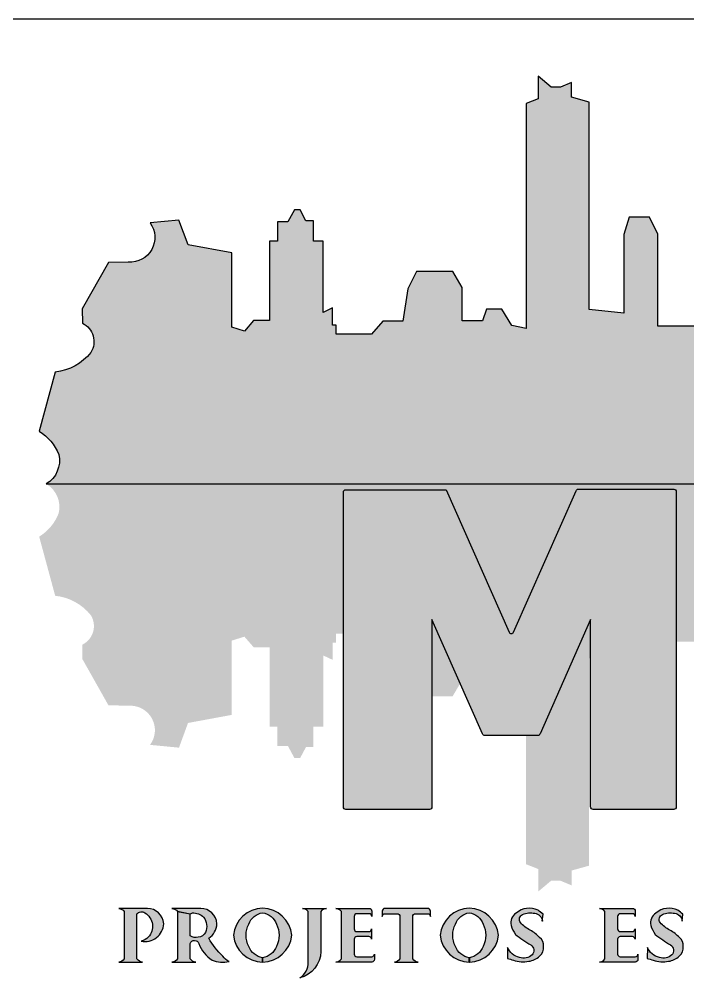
# Model space of a CAD drawing. Extents: x -1 to 121, y -1 to 86.
# Drawn here: x 105.292 to 107.286, y 7.399 to 10.257 of the extents above; entities that cross this region are included whole.
import ezdxf
from ezdxf.enums import TextEntityAlignment as Align

# ---------------------------------------------------------------- set-up
doc = ezdxf.new("R2010")
doc.units = 0
doc.header["$MEASUREMENT"] = 0
doc.layers.get('0').update_dxf_attribs({"linetype": 'CONTINUOUS'})
for name, color, linetype in [('ARQ_CAR', 7, 'CONTINUOUS'), ('ARQ_CAR-TXT', 7, 'CONTINUOUS'), ('ARQ_TXT-2', 2, 'CONTINUOUS'), ('ARQ_TXT-4', 4, 'CONTINUOUS'), ('ARQ_VISTA 0', 251, 'CONTINUOUS'), ('H7', 1, 'CONTINUOUS'), ('ver', 20, 'CONTINUOUS')]:
    doc.layers.add(name, color=color, linetype=linetype)
doc.styles.add('01-MILLEU', font='GOTHIC.TTF')

# ---------------------------------------------------------------- blocks, each defined once
blk = doc.blocks.new('SELO METROCASA - EXECUTIVO')
at = {"layer": 'ARQ_CAR', "color": 5}
blk.add_lwpolyline([(0, 90.00000000003183), (-175, 90.00000000003183)], dxfattribs=at)
at = {"layer": 'ARQ_CAR-TXT', "color": 4, "style": '01-MILLEU'}
blk.add_attdef('ASSUNTO.DO.PROJETO', (-163.5403751093654, 18.20899999997266), '', height=3.691451246442872, dxfattribs=at)
at = {"layer": 'ARQ_TXT-2', "style": '01-MILLEU'}
for tag, p, height in [('DESCRIÇÃO.DA.REVISÃO_0', (-131.2403025830235, 156.4870554480729), 2), ('MC_XXX-XX', (-33.89999999985446, 82.80000000004092), 1.5), ('RESPONSÁVEL', (-33.99999999985448, 73.46000000005034), 1.5), ('COORDENADOR', (-33.99999999985448, 63.46000000005944), 1.5), ('XXX-XX', (-33.89999999985446, 51.19999999995453), 3.65), ('DISCIPLINA', (-33.89999999985446, 41.19999999996362), 3.65), ('OBRA', (-164.0087502187439, 39.31416704031011), 3), ('ENDEREÇO', (-164.0087502187439, 34.81416704031011), 3), ('ESCALA', (-155.5087502187439, 2.699999999999996), 2)]:
    blk.add_attdef(tag, p, '', height=height, dxfattribs=at)
for tag, p in [('N_REV0', (-169.7384224560608, 157.5440678589604)), ('R_DES', (-155.8362915799234, 157.4870554480729)), ('DATA_0', (-140.1637954612883, 157.4870554480729))]:
    blk.add_attdef(tag, text='', height=2, dxfattribs=at).set_placement(p, align=Align.MIDDLE_CENTER)
blk.add_attdef('DCP', text='', height=3.237200152157276, dxfattribs=at).set_placement((-23.61815879345405, 17.17673637628295), align=Align.MIDDLE_LEFT)
blk.add_attdef('DES', text='', height=2.988184755837485, dxfattribs=at).set_placement((-19.84147915505966, 12.19339888899008), align=Align.MIDDLE)
at = {"layer": 'ARQ_TXT-4', "style": '01-MILLEU'}
blk.add_attdef('CLIENTE', (-164.5087502187439, 45.79695220924827), '', height=5, dxfattribs=at)
at = {"layer": 'ARQ_VISTA 0', "style": '01-MILLEU'}
blk.add_attdef('LOGO', (-164.5087502187439, 77.38317315033532), '', height=5, dxfattribs=at)

msp = doc.modelspace()

# ---------------------------------------------------------------- hatches: boundary and pattern name
h = msp.add_hatch(color=256)
h.set_gradient(color1=(255, 255, 255), color2=(91, 91, 91), tint=1, name='CURVED')
h.paths.add_polyline_path([(106.6073503992236, 8.277280266571779), (106.5231779402282, 8.467594918213763), (106.5231779402282, 8.239036715855946), (106.5849310889641, 8.239036715855946)], flags=17)
edge = h.paths.add_edge_path()
edge.add_line((106.9961393152314, 8.353171262582919), (106.9961393152314, 8.46759491821399))
edge.add_line((106.9961393152314, 8.467594918213763), (106.8452413717725, 8.12641337397281))
edge.add_arc((106.8384416417873, 8.129420761940082), 0.007435099881939786, 270, 336.1411279704151, ccw=False)
edge.add_line((106.8384416417873, 8.121985662057796), (106.8035443402025, 8.121985662057796))
edge.add_line((106.8035443402021, 8.121985662057796), (106.8035443402021, 7.738145776745341))
edge.add_line((106.8035443402021, 7.738145776745569), (106.8399397180317, 7.723699920959461))
edge.add_line((106.8399397180322, 7.723699920959689), (106.8399397180322, 7.656596366592566))
edge.add_line((106.8399397180322, 7.656596366592794), (106.8782549971691, 7.688659310606909))
edge.add_line((106.8782549971691, 7.688659310606226), (106.9067295430821, 7.688659310606226))
edge.add_line((106.9067295430816, 7.688659310606226), (106.9395293740783, 7.674969490297826))
edge.add_line((106.9395293740783, 7.674969490298054), (106.9395293740783, 7.719281183449311))
edge.add_line((106.9395293740783, 7.719281183449084), (106.9917113493095, 7.733691511972438))
edge.add_line((106.9917113493091, 7.733691511972665), (106.9917113493091, 8.352026932364424))
edge.add_line((106.9917113493091, 8.352026932364652), (106.9961393152309, 8.353171262582919))
edge = h.paths.add_edge_path(flags=17)
edge.add_arc((107.7892328425489, 8.201021958712545), 0.1014001564731682, 28.79111662675934, 64.88071122991677)
edge.add_line((107.8322776410125, 8.292832290691194), (107.8435057872655, 8.249858079207797))
edge.add_line((107.843505787265, 8.249858079207797), (107.8780980498448, 8.249858079207797))
edge = h.paths.add_edge_path()
edge.add_line((107.3471459864629, 8.40130039915175), (107.3471459864629, 8.84791324287653))
edge.add_line((107.3471459864629, 8.84791324287653), (107.6129783080789, 8.657548206434512))
edge.add_line((107.6129783080789, 8.657548206434512), (107.6129783080789, 8.497757622749532))
edge.add_arc((107.620413407961, 8.49775762274976), 0.007435099881940207, 180, 270)
edge.add_line((107.620413407961, 8.490322522867928), (107.7426899901341, 8.490322522867928))
edge.add_arc((107.743871286759, 8.578006011609887), 0.08769144576129384, 269.2281418382186, 450.3257853274533)
edge.add_line((107.7433726735505, 8.665696039803152), (107.6204134079619, 8.665696039803152))
edge.add_arc((107.620413407961, 8.658260939921547), 0.007435099881940207, 90, 180)
edge.add_line((107.6129783080789, 8.658260939921547), (107.3471459864629, 8.848625976363564))
edge.add_arc((107.3545810863454, 8.848625976363564), 0.007435099881940207, 90, 180, ccw=False)
edge.add_line((107.3545810863454, 8.856061076245169), (107.8340147670717, 8.856061076245169))
edge.add_arc((107.836920329534, 8.512249897077936), 0.3438234564622648, 56.65671037308363, 90.4841974699915, ccw=False)
edge.add_arc((107.8829310914796, 8.625128719431814), 0.2254746008920237, -4.873497589609713, 50.6468058414215, ccw=False)
edge.add_arc((107.8953829310774, 8.621515037122435), 0.2127759682980724, 297.7002908840801, 355.8112263864524, ccw=False)
edge.add_arc((108.2254528192627, 8.82245049080393), 0.4527803385749835, 239.3003060874027, 247.7311382111136)
edge.add_arc((107.9307071037649, 8.199762318343119), 0.2380208373245867, 22.985379362345725, 58.83885732105989, ccw=False)
edge.add_line((108.1498301647387, 8.292708556298521), (108.1856101246551, 8.292708556298521))
edge.add_line((108.1856101246551, 8.292708556298521), (108.1982136568315, 8.389730773621295))
edge.add_line((108.1982136568311, 8.38973077362175), (108.255162996212, 8.397165332327631))
edge.add_line((108.2551629962124, 8.397165332327631), (108.2551629962124, 8.321647619307214))
edge.add_line((108.2551629962124, 8.321647619307669), (108.3020001993125, 8.211726815967268))
edge.add_line((108.3020001993125, 8.21172681596704), (108.3671277734709, 8.322771408484186))
edge.add_line((108.3671277734713, 8.322771408484186), (108.3671277734713, 8.448175200921696))
edge.add_line((108.3671277734713, 8.448175200921469), (108.4811010488781, 8.448175200921469))
edge.add_line((108.4811010488777, 8.448175200921469), (108.4811010488777, 8.228863601879084))
edge.add_line((108.4811010488777, 8.228863601879539), (108.6067544754303, 8.219843782772614))
edge.add_line((108.6067544754303, 8.219843782772614), (108.6067544754303, 8.40265574506384))
edge.add_line((108.6067544754303, 8.402655745064294), (108.7281788333678, 8.402655745064294))
edge.add_line((108.7281788333678, 8.402655745064294), (108.7281788333678, 8.357502455400663))
edge.add_line((108.7281788333678, 8.357502455400436), (108.7654539679213, 8.357502455400436))
edge.add_line((108.7654539679218, 8.357502455400436), (108.7654539679218, 8.400027603489889))
edge.add_line((108.7654539679218, 8.400027603489434), (108.8418868120805, 8.400027603489434))
edge.add_line((108.8418868120805, 8.400027603489434), (108.8563256362584, 8.482020748605919))
edge.add_line((108.8563256362584, 8.482020748606374), (108.9163605041015, 8.482020748606374))
edge.add_line((108.9163605041006, 8.482020748606374), (108.9250448242985, 8.43145050935982))
edge.add_line((108.9250448242994, 8.43145050935982), (108.9382600654642, 8.43145050935982))
edge.add_line((108.9382600654633, 8.43145050935982), (108.9314636840134, 8.483907689661464))
edge.add_line((108.9314636840143, 8.483907689661692), (109.0280356417336, 8.541834973586447))
edge.add_line((109.0280356417331, 8.541834973586447), (109.0542617259559, 8.623386628142953))
edge.add_line((109.0542617259559, 8.623386628142953), (109.0542617259559, 8.755683311698931))
edge.add_arc((109.0820274772425, 8.813802321675212), 0.06441083965582263, 115.5479368449065, 244.4643475700548, ccw=False)
edge.add_line((109.0542492656757, 8.871915377241976), (105.3726867656758, 8.871915377241976))
edge.add_arc((105.3329864612072, 8.803238692660898), 0.07932591745437188, -13.735721130798993, 59.9688479829353, ccw=False)
edge.add_arc((105.2784129276135, 8.835206085981099), 0.1410943101645076, 301.3760795084615, 338.8959344118896, ccw=False)
edge.add_line((105.3518741368359, 8.71474424513326), (105.3996225082412, 8.53840930244337))
edge.add_arc((105.3838259843922, 8.383203038219563), 0.1560080594711831, 38.356784728823584, 84.1885831267299, ccw=False)
edge.add_arc((105.4536092700343, 8.447967397588172), 0.06155306664482096, -63.662093375288975, 31.375701434723908, ccw=False)
edge.add_line((105.4809181624198, 8.392803963956567), (105.4803941705034, 8.350305310774957))
edge.add_line((105.4803941705029, 8.350305310774957), (105.5583195251795, 8.212084278255816))
edge.add_line((105.5583195251804, 8.212084278255588), (105.6175866417182, 8.210438802155295))
edge.add_arc((105.6237669099075, 8.137502596000104), 0.0731975811294393, -36.624065952300384, 94.84340274656921, ccw=False)
edge.add_line((105.6825128709509, 8.093835698419753), (105.7687910693642, 8.085596657968836))
edge.add_line((105.7687910693646, 8.085596657969518), (105.7957186426077, 8.15919869062327))
edge.add_line((105.7957186426077, 8.15919869062327), (105.9262043473675, 8.18324555649906))
edge.add_line((105.9262043473675, 8.183245556498832), (105.9262043473675, 8.40474232853353))
edge.add_line((105.9262043473675, 8.404742328533757), (105.9638060072773, 8.41646544935611))
edge.add_line((105.9638060072782, 8.416465449355655), (105.9913733457699, 8.385075278929435))
edge.add_line((105.9913733457681, 8.385075278929435), (106.0388310873266, 8.385075278929435))
edge.add_line((106.0388310873279, 8.385075278929435), (106.0388310873279, 8.147787432382529))
edge.add_line((106.0388310873279, 8.147787432382529), (106.0625137065369, 8.147787432382529))
edge.add_line((106.0625137065365, 8.147787432382529), (106.0625137065365, 8.090126301849523))
edge.add_line((106.0625137065365, 8.09012630184975), (106.0938123625817, 8.09012630184975))
edge.add_line((106.0938123625817, 8.09012630184975), (106.1128151976093, 8.054932798361733))
edge.add_line((106.1128151976097, 8.054932798361506), (106.1301412585051, 8.054932798361506))
edge.add_line((106.1301412585046, 8.054932798361506), (106.1474673194, 8.087333169258955))
edge.add_line((106.1474673194009, 8.087333169258955), (106.1698235376555, 8.087333169258955))
edge.add_line((106.1698235376555, 8.087333169258955), (106.1698235376555, 8.147787432382529))
edge.add_line((106.1698235376555, 8.147787432382529), (106.198886604883, 8.147787432382529))
edge.add_line((106.198886604883, 8.147787432382529), (106.198886604883, 8.360417990085352))
edge.add_line((106.198886604883, 8.360417990085807), (106.226707027344, 8.347440302535915))
edge.add_line((106.2267070273435, 8.347440302535688), (106.2267070273435, 8.3986497040612))
edge.add_line((106.2267070273435, 8.398649704060972), (106.2372347263474, 8.398649704060972))
edge.add_line((106.2372347263474, 8.398649704060972), (106.2372347263474, 8.425336645167818))
edge.add_line((106.2372347263474, 8.425336645168045), (106.2591010327903, 8.425336645168045))
edge.add_line((106.2591010327903, 8.425336645168045), (106.2591010327903, 8.847059601795536))
edge.add_arc((106.2665361326724, 8.847059601795763), 0.007435099881940207, 90, 180, ccw=False)
edge.add_line((106.2665361326724, 8.854494701677822), (106.5651952607247, 8.854494701677822))
edge.add_line((106.5651952607247, 8.854494701677822), (106.7528588977445, 8.430185608998954))
edge.add_arc((106.7596586277289, 8.433192996966), 0.007435099881939786, 203.8588720295849, 336.141127970415)
edge.add_line((106.7664583577146, 8.430185608998954), (106.9528564810259, 8.851633364331065))
edge.add_arc((106.9596562110116, 8.848625976363564), 0.007435099881939786, 90, 156.1411279704151, ccw=False)
edge.add_line((106.9596562110116, 8.856061076245169), (107.2439325084313, 8.856061076245169))
edge.add_arc((107.2439325084299, 8.848625976363564), 0.007435099881940207, 0, 90, ccw=False)
edge.add_line((107.2513676083124, 8.848625976363564), (107.2513676083124, 8.401300399151978))
edge.add_line((107.2513676083124, 8.40130039915175), (107.3471459864638, 8.40130039915175))
h.paths.add_polyline_path([(107.6215287298016, 7.90138358583431), (107.4828763964535, 7.90138358583431), (107.4828763964535, 7.753089999557005), (107.5369411397062, 7.808824501414847), (107.5369411397062, 7.593923921324858), (107.5516719965437, 7.593923921324858), (107.5516719965437, 7.826103943793214)])
edge = h.paths.add_edge_path()
edge.add_line((107.4828763964535, 8.010059692522645), (107.6129783080794, 8.107102415088093))
edge.add_arc((107.620413407961, 8.107102415088093), 0.007435099881940207, 180, 270)
edge.add_line((107.620413407961, 8.099667315206034), (107.7399215799298, 8.099667315206034))
edge.add_line((107.7399215799298, 8.099667315206034), (107.7399215799298, 8.302268017555889))
edge.add_line((107.7399215799298, 8.302268017555889), (107.620413407961, 8.302268017555889))
edge.add_arc((107.620413407961, 8.294832917674057), 0.007435099881940207, 90, 180)
edge.add_line((107.6129783080789, 8.294832917674057), (107.6129783080789, 8.107815148574673))
edge.add_line((107.6129783080789, 8.1078151485749), (107.4828763964531, 8.010772426009453))
edge.add_line((107.4828763964535, 8.010772426009225), (107.4828763964535, 8.010059692522418))
h = msp.add_hatch(color=256)
edge = h.paths.add_edge_path()
edge.add_line((105.6435536514534, 7.455775512728451), (105.6435536514534, 7.58965263874029))
edge.add_arc((105.656991123028, 7.579598732430826), 0.01678233220973156, 52.237801089930485, 143.1961912648877, ccw=False)
edge.add_arc((105.6435194104333, 7.553004117804764), 0.04640038820186865, -43.55765683879042, 59.21439804990871, ccw=False)
edge.add_arc((105.6485287237855, 7.546306227180366), 0.03818057150198945, 281.3089670263598, 318.54672783138466, ccw=False)
edge.add_arc((105.6674975308796, 7.563514215654502), 0.05584038702270727, 258.1345068717014, 357.1471711083545)
edge.add_arc((105.6748069142901, 7.557608507700858), 0.04856254654383576, 3.691298735123939, 90.13147907046823)
edge.add_line((105.6746954758398, 7.606170926383356), (105.5890464065408, 7.606170926383129))
edge.add_arc((105.5877887400906, 7.584684004466152), 0.02152369713515879, 34.65569850416068, 86.65020154094083, ccw=False)
edge.add_line((105.6054937882457, 7.596923318507152), (105.6054937882457, 7.455775512728451))
edge.add_arc((105.5877887400906, 7.468014826769451), 0.02152369713515537, 273.349798459059, 325.3443014958374, ccw=False)
edge.add_line((105.5890464065408, 7.446527904852474), (105.6600010331588, 7.446527904851791))
edge.add_arc((105.6612586996094, 7.468014826769565), 0.02152369713598153, 214.6556985030133, 266.6502015398185, ccw=False)
h = msp.add_hatch(color=256)
edge = h.paths.add_edge_path()
edge.add_line((105.8335164372772, 7.606170926383356), (105.7478673679782, 7.606170926383129))
edge.add_arc((105.7466097015281, 7.584684004466152), 0.02152369713515879, 34.65569850416068, 86.65020154094083, ccw=False)
edge.add_line((105.7643147496831, 7.596923318507152), (105.8023746128908, 7.58965263874029))
edge.add_arc((105.8154729063903, 7.571509864493544), 0.02237689768412592, 107.0177635514176, 125.82764535185629, ccw=False)
edge.add_arc((105.8093485205558, 7.543405613195058), 0.04950317675191242, 48.669566149886805, 90.49146809964179, ccw=False)
edge.add_arc((105.8075178862598, 7.553141060177393), 0.04409767351916614, -24.361826704795078, 38.476274951570474, ccw=False)
edge.add_arc((105.8252997213614, 7.544839826489759), 0.02447597113514345, 271.17540168546867, 336.1698382981747, ccw=False)
edge.add_arc((105.8188767896856, 7.546954997770683), 0.02747309181184589, 233.0823244675262, 284.5997571478526, ccw=False)
edge.add_line((105.8023746128908, 7.524990277541747), (105.8023746128908, 7.589581744801762))
edge.add_line((105.8023746128908, 7.589581744801762), (105.7643147496831, 7.596667087557762))
edge.add_line((105.7643147496831, 7.596667087557762), (105.7643147496831, 7.455775512728451))
edge.add_arc((105.7466097015281, 7.468014826769451), 0.02152369713515537, 273.349798459059, 325.3443014958374, ccw=False)
edge.add_line((105.7478673679782, 7.446527904852474), (105.8188219945962, 7.446527904851791))
edge.add_arc((105.8200796610468, 7.468014826769565), 0.02152369713598153, 214.6556985030133, 266.6502015398185, ccw=False)
edge.add_line((105.8023746128908, 7.455775512728451), (105.8023746128908, 7.502000386095233))
edge.add_arc((105.8151662552569, 7.497033424564973), 0.01372212888967392, 19.5428395442579, 158.7789379518745, ccw=False)
edge.add_arc((105.9248723441219, 7.538215169191783), 0.1034612886275118, 200.7121786124995, 236.2136212333378)
edge.add_arc((105.8987648933785, 7.530846879202761), 0.08466870373064216, 248.2117071128787, 283.3209701306681)
edge.add_arc((105.9369522321192, 7.490489128996335), 0.04599648701110078, 215.2901498061989, 246.0399279735449, ccw=False)
edge.add_arc((106.0556402198658, 7.630221790312902), 0.2281797658803391, 209.7042529028153, 226.7889004135741, ccw=False)
edge.add_arc((105.8263184923145, 7.563514215655939), 0.05584038702531022, 303.8768631545404, 357.1471711070117)
edge.add_arc((105.8336278757275, 7.557608507700858), 0.04856254654383576, 3.691298735123939, 90.13147907046823)
h = msp.add_hatch(color=256)
edge = h.paths.add_edge_path()
edge.add_arc((106.0409365388013, 7.526693654204448), 0.07207826936000765, 152.7993499205379, 180.2736399391008, ccw=False)
edge.add_arc((106.0259235741131, 7.54156111859356), 0.0523176403229797, 98.6296822146245, 159.7826077346937, ccw=False)
edge.add_arc((106.010223306498, 7.541561118608476), 0.0523176403099854, 20.217392250220826, 81.37031777029188, ccw=False)
edge.add_arc((105.9952103418014, 7.526693654205665), 0.07207826935911633, -0.27363994205961717, 27.200650076502995, ccw=False)
edge.add_arc((105.9952103418008, 7.526005177028255), 0.07207826935970905, -27.2006500818689, 0.2736399367078093, ccw=False)
edge.add_arc((106.0102233064971, 7.511137712624364), 0.05231764030959487, 278.76519178512694, 339.78260774355834, ccw=False)
edge.add_line((106.0181957532193, 7.459431082673973), (106.0182797200775, 7.445848912682777))
edge.add_arc((106.0161742739964, 7.53509456965165), 0.08927048891434504, 271.3514472976391, 354.3781498217902)
edge.add_arc((106.0161742739989, 7.517604261582674), 0.0892704889120442, 5.621850179325933, 88.78098098363274)
edge.add_arc((106.0199726066144, 7.517604261576743), 0.08927048891816625, 91.21901902190343, 174.3781498261807)
edge.add_arc((106.0199726065972, 7.535094569639306), 0.08927048890182117, 185.621850179985, 268.7809809842502)
edge.add_line((106.018073440295, 7.445844284731493), (106.0180734402936, 7.459412371767257))
edge.add_arc((106.0259235741044, 7.51113771262373), 0.05231764030960623, 200.2173922530445, 261.37031777312535, ccw=False)
edge.add_arc((106.0409365388008, 7.526005177027852), 0.07207826935951013, 179.7263600609834, 207.2006500795586, ccw=False)
h = msp.add_hatch(color=256)
edge = h.paths.add_edge_path()
edge.add_line((106.1536759469393, 7.446527904852246), (106.1536759469398, 7.596923318507152))
edge.add_arc((106.1359708987845, 7.584684004465686), 0.02152369713560706, 34.65569850483752, 86.65020154161759)
edge.add_line((106.1372285652344, 7.606170926383129), (106.2081831918524, 7.606170926383129))
edge.add_arc((106.2094408583025, 7.58468400446615), 0.02152369713516056, 93.34979845905893, 145.3443014958355)
edge.add_line((106.1917358101475, 7.596923318507152), (106.1917358101475, 7.477758710250328))
edge.add_arc((106.1096486102876, 7.479226964110078), 0.08210032978157063, 283.4256510248209, 358.9752874989979, ccw=False)
edge.add_arc((106.1042602442772, 7.442501329543542), 0.04957948142434623, 299.5486000667814, 364.6583815552416)
h = msp.add_hatch(color=256)
edge = h.paths.add_edge_path()
edge.add_line((106.2910250027865, 7.582476448513034), (106.2910250027865, 7.545340587061219))
edge.add_arc((106.2990782523083, 7.545340587061105), 0.008053249521822181, 179.9999999991912, 269.9999999991912)
edge.add_line((106.2990782523082, 7.537287337539283), (106.3349656712651, 7.537287337539283))
edge.add_arc((106.3349656712652, 7.545340587061332), 0.008053249522049555, 269.9999999991912, 359.9999999991911)
edge.add_line((106.3430189207872, 7.545340587061219), (106.3430189207872, 7.514310913988083))
edge.add_arc((106.3349656712652, 7.514310913987991), 0.008053249522021133, 6.571810516343025e-10, 90.00000000101105)
edge.add_line((106.3349656712651, 7.522364163510019), (106.2990782523082, 7.522364163510019))
edge.add_arc((106.2990782523082, 7.514310913988218), 0.008053249521800865, 90.00000000060663, 180.0000000009605)
edge.add_line((106.2910250027865, 7.514310913988083), (106.2910250027865, 7.470222382722568))
edge.add_arc((106.2990782523082, 7.470222382722433), 0.00805324952179376, 179.9999999990395, 269.9999999993934)
edge.add_line((106.2990782523082, 7.462169133200632), (106.3435109827649, 7.462169133200632))
edge.add_arc((106.343510982765, 7.47022238272266), 0.008053249522028239, 269.9999999989889, 359.9999999993428)
edge.add_line((106.351564232287, 7.470222382722568), (106.351564232287, 7.454581154373955))
edge.add_arc((106.343510982765, 7.454581154374055), 0.008053249522035344, 269.99999999909005, 359.99999999928593, ccw=False)
edge.add_line((106.3435109827649, 7.446527904852019), (106.2365177578733, 7.446527904852474))
edge.add_arc((106.2352600914237, 7.468014826769223), 0.02152369713490523, 273.3497984578861, 325.3443014946531)
edge.add_line((106.2529651395782, 7.455775512727996), (106.2529651395787, 7.596923318507152))
edge.add_arc((106.2352600914234, 7.584684004465686), 0.02152369713560706, 34.65569850483752, 86.65020154161759)
edge.add_line((106.2365177578733, 7.606170926383129), (106.3357132795243, 7.606170926383356))
edge.add_arc((106.3357132795244, 7.598117676861317), 0.008053249522039785, 7.39305505703669e-10, 90.00000000090989, ccw=False)
edge.add_line((106.3437665290464, 7.59811767686142), (106.3437665290464, 7.582476448513034))
edge.add_arc((106.3357132795244, 7.582476448512921), 0.008053249522049555, 8.0883821739321e-10, 90.00000000080884)
edge.add_line((106.3357132795243, 7.59052969803497), (106.2990782523082, 7.59052969803497))
edge.add_arc((106.2990782523083, 7.582476448513148), 0.008053249521822181, 90.00000000080884, 180.0000000008088)
h = msp.add_hatch(color=256)
edge = h.paths.add_edge_path()
edge.add_line((106.3829607915261, 7.59052969803497), (106.4195958187422, 7.59052969803497))
edge.add_arc((106.4195958187416, 7.582476448513603), 0.008053249521367434, -4.044181878271047e-09, 89.99999999595582, ccw=False)
edge.add_line((106.427649068263, 7.582476448513034), (106.427649068263, 7.455775512728223))
edge.add_arc((106.4099440201081, 7.468014826769455), 0.0215236971351581, 273.3497984586431, 325.3443014950951, ccw=False)
edge.add_line((106.4112016865581, 7.446527904852474), (106.4821563131761, 7.446527904852474))
edge.add_arc((106.4834139796256, 7.468014826769815), 0.0215236971354875, 214.6556985061924, 266.65020154262146, ccw=False)
edge.add_line((106.4657089314708, 7.455775512727996), (106.4657089314712, 7.582476448513034))
edge.add_arc((106.473762180993, 7.582476448513148), 0.008053249521822181, 90.00000000080883, 180.0000000008088, ccw=False)
edge.add_line((106.4737621809929, 7.59052969803497), (106.5103972082095, 7.59052969803497))
edge.add_arc((106.5103972082094, 7.582476448513148), 0.008053249521822181, -8.088250069704372e-10, 89.99999999919117, ccw=False)
edge.add_line((106.5184504577312, 7.582476448513034), (106.5184504577312, 7.59811767686142))
edge.add_arc((106.5103972082096, 7.598117676861747), 0.008053249521609018, 359.9999999976746, 450.0000000007078)
edge.add_line((106.5103972082095, 7.606170926383356), (106.3829607915252, 7.606170926383356))
edge.add_arc((106.3829607915249, 7.598117676861519), 0.00805324952183728, 89.9999999976746, 180.0000000007014)
edge.add_line((106.374907542003, 7.59811767686142), (106.374907542003, 7.582476448513034))
edge.add_arc((106.3829607915255, 7.582476448512466), 0.008053249522504302, 89.99999999595582, 179.9999999959558, ccw=False)
h = msp.add_hatch(color=256)
edge = h.paths.add_edge_path()
edge.add_arc((106.6572617444841, 7.526693654205378), 0.07207826935978473, 152.799349921278, 180.2736399398409, ccw=False)
edge.add_arc((106.6422487797959, 7.541561118593176), 0.05231764032332598, 98.6296822143151, 159.7826077343845, ccw=False)
edge.add_arc((106.6265485121811, 7.541561118608476), 0.0523176403099854, 20.217392250220826, 81.37031777029188, ccw=False)
edge.add_arc((106.6115355474845, 7.526693654205665), 0.07207826935911633, -0.27363994205961717, 27.200650076502995, ccw=False)
edge.add_arc((106.6115355474837, 7.526005177029186), 0.07207826935993197, -27.200650082609627, 0.2736399359670827, ccw=False)
edge.add_arc((106.62654851218, 7.511137712623977), 0.05231764030924799, 278.76519178543754, 339.7826077438694, ccw=False)
edge.add_line((106.6345209589024, 7.459431082673973), (106.6346049257606, 7.445848912682777))
edge.add_arc((106.6324994796795, 7.53509456965165), 0.08927048891434504, 271.3514472976391, 354.3781498217902)
edge.add_arc((106.6324994796818, 7.517604261582418), 0.08927048891229554, 5.621850179475021, 88.78098098378214)
edge.add_arc((106.6362978122972, 7.517604261576999), 0.08927048891791535, 91.21901902205283, 174.3781498263298)
edge.add_arc((106.6362978122803, 7.535094569639306), 0.08927048890182117, 185.621850179985, 268.7809809842502)
edge.add_line((106.6343986459781, 7.445844284731493), (106.6343986459767, 7.459412371767257))
edge.add_arc((106.6422487797873, 7.511137712624114), 0.05231764030995234, 200.2173922533537, 261.37031777343475, ccw=False)
edge.add_arc((106.6572617444836, 7.526005177026923), 0.07207826935928728, 179.7263600602434, 207.2006500788186, ccw=False)
h = msp.add_hatch(color=256)
edge = h.paths.add_edge_path()
edge.add_line((106.8521856830023, 7.568317557544106), (106.8543504558418, 7.58939954368384))
edge.add_arc((106.5064046490075, 7.145560749211591), 0.5639673394551878, 51.90545741660608, 53.79986816067063)
edge.add_arc((106.813040155932, 7.547875680603647), 0.05903891168633463, 63.38628239161844, 131.4851206111744)
edge.add_arc((106.7917126788859, 7.56343470541419), 0.03373530265559908, 121.8087769261578, 193.1985737775462)
edge.add_arc((106.8641715576962, 7.589493437290455), 0.1105828393868065, 197.7764633617886, 213.3353108128101)
edge.add_arc((107.0147360819937, 7.837206935190713), 0.3926676846567444, 231.7769635887446, 239.9221715820271)
edge.add_arc((106.8057786051986, 7.480543994723472), 0.02079664085047843, -38.71223667399141, 54.21108590952781, ccw=False)
edge.add_arc((106.7959485945374, 7.499471174548589), 0.041215907108279, 253.812535619783, 309.2141784595805, ccw=False)
edge.add_arc((106.7942653434246, 7.507598355718574), 0.04870659061163336, 200.8696015593304, 258.3842193008424, ccw=False)
edge.add_line((106.7487542163337, 7.490247007646303), (106.7478548138513, 7.4572625897531))
edge.add_arc((106.8137397470306, 7.655542179657353), 0.2089392739353804, 251.6192309200477, 256.809604576754)
edge.add_arc((106.795416487502, 7.538152825183991), 0.09090718661694704, 251.1614880014539, 280.3260857454392)
edge.add_arc((106.8044626240999, 7.506515643628217), 0.05825044063866278, 277.1487196684477, 312.4295212040115)
edge.add_arc((106.8190209141708, 7.490701241554995), 0.03675555759496169, 312.3112323813772, 364.5404329529974)
edge.add_arc((106.826223646149, 7.496141084930054), 0.02954601180235514, 355.0874483457898, 412.5658796802508)
edge.add_arc((106.7736273633308, 7.456665088537624), 0.09454732600272746, 41.73356031174038, 63.49005313518229)
edge.add_arc((106.8719410080229, 7.642624379347516), 0.1158490243666627, 222.6376608945491, 241.0297257929214, ccw=False)
edge.add_arc((106.8001523058259, 7.573403085708627), 0.01631220399906934, 114.49888019734021, 214.5461645920719, ccw=False)
edge.add_arc((106.8171737325136, 7.531072947682151), 0.06192411819759321, 78.39844071820562, 112.5885234486274, ccw=False)
edge.add_arc((106.8267111051385, 7.566303749720709), 0.02559482696797705, 5.006828761695374, 83.45846445081747, ccw=False)
edge.add_arc((106.8516242039906, 7.56848635545516), 0.0005863031770175419, -16.73239892310022, 5.006828682546086, ccw=False)
h = msp.add_hatch(color=256)
edge = h.paths.add_edge_path()
edge.add_line((107.0766838209072, 7.582476448513034), (107.0766838209072, 7.545340587061219))
edge.add_arc((107.0847370704292, 7.545340587061332), 0.008053249522049555, 180.0000000008088, 270.0000000008088)
edge.add_line((107.0847370704294, 7.537287337539283), (107.1206244893863, 7.537287337539283))
edge.add_arc((107.1206244893862, 7.545340587061105), 0.008053249521822181, 270.0000000008088, 360.0000000008088)
edge.add_line((107.128677738908, 7.545340587061219), (107.128677738908, 7.514310913988083))
edge.add_arc((107.1206244893862, 7.514310913988218), 0.00805324952179376, 359.9999999990395, 449.9999999993934)
edge.add_line((107.1206244893863, 7.522364163510019), (107.0847370704294, 7.522364163510019))
edge.add_arc((107.0847370704292, 7.514310913987991), 0.008053249522028239, 89.99999999898895, 179.9999999993428)
edge.add_line((107.0766838209072, 7.514310913988083), (107.0766838209072, 7.470222382722568))
edge.add_arc((107.0847370704292, 7.47022238272266), 0.008053249522021133, 180.0000000006572, 270.0000000010111)
edge.add_line((107.0847370704294, 7.462169133200632), (107.1291698008861, 7.462169133200632))
edge.add_arc((107.129169800886, 7.470222382722433), 0.008053249521800865, 270.0000000006066, 360.0000000009605)
edge.add_line((107.1372230504078, 7.470222382722568), (107.1372230504078, 7.454581154373955))
edge.add_arc((107.129169800886, 7.454581154373828), 0.00805324952180797, -89.9999999992923, 9.036966730491258e-10, ccw=False)
edge.add_line((107.1291698008861, 7.446527904852019), (107.0221765759945, 7.446527904852474))
edge.add_arc((107.0209189095446, 7.468014826768757), 0.02152369713445302, 273.3497984585628, 325.34430149533)
edge.add_line((107.038623957699, 7.455775512727996), (107.0386239576994, 7.596923318507152))
edge.add_arc((107.0209189095444, 7.584684004466152), 0.02152369713515487, 34.65569850416066, 86.6502015409408)
edge.add_line((107.0221765759945, 7.606170926383129), (107.1213720976455, 7.606170926383356))
edge.add_arc((107.1213720976456, 7.598117676861317), 0.008053249522039785, 7.39305505703669e-10, 90.00000000090989, ccw=False)
edge.add_line((107.1294253471676, 7.59811767686142), (107.1294253471676, 7.582476448513034))
edge.add_arc((107.1213720976456, 7.582476448512921), 0.008053249522049555, 8.0883821739321e-10, 90.00000000080884)
edge.add_line((107.1213720976455, 7.59052969803497), (107.0847370704294, 7.59052969803497))
edge.add_arc((107.0847370704292, 7.582476448512921), 0.008053249522049555, 89.99999999919116, 179.9999999991912)
h = msp.add_hatch(color=256)
edge = h.paths.add_edge_path()
edge.add_line((107.2689680893438, 7.568317557544106), (107.2711328621829, 7.58939954368384))
edge.add_arc((106.9231870553485, 7.145560749211591), 0.5639673394551878, 51.90545741660608, 53.79986816067063)
edge.add_arc((107.2298225622731, 7.547875680603647), 0.05903891168633463, 63.38628239161844, 131.4851206111744)
edge.add_arc((107.208495085227, 7.56343470541419), 0.03373530265559908, 121.8087769261578, 193.1985737775462)
edge.add_arc((107.2809539640373, 7.589493437290455), 0.1105828393868065, 197.7764633617886, 213.3353108128101)
edge.add_arc((107.4315184883348, 7.837206935190713), 0.3926676846567444, 231.7769635887446, 239.9221715820271)
edge.add_arc((107.2225610115397, 7.480543994723472), 0.02079664085047843, -38.71223667399141, 54.21108590952781, ccw=False)
edge.add_arc((107.2127310008785, 7.499471174548589), 0.041215907108279, 253.812535619783, 309.2141784595805, ccw=False)
edge.add_arc((107.2110477497657, 7.507598355718574), 0.04870659061163336, 200.8696015593304, 258.3842193008424, ccw=False)
edge.add_line((107.1655366226748, 7.490247007646303), (107.1646372201928, 7.4572625897531))
edge.add_arc((107.230522153372, 7.655542179652336), 0.2089392739305482, 251.6192309196731, 256.8096045763793)
edge.add_arc((107.2121988938431, 7.538152825183991), 0.09090718661694704, 251.1614880014539, 280.3260857454392)
edge.add_arc((107.221245030441, 7.506515643628217), 0.05825044063866278, 277.1487196684477, 312.4295212040115)
edge.add_arc((107.2358033205121, 7.490701241555459), 0.03675555759515148, 312.3112323806286, 364.5404329522489)
edge.add_arc((107.2430060524904, 7.496141084929639), 0.02954601180254616, 355.0874483466289, 412.5658796810899)
edge.add_arc((107.1904097696719, 7.456665088537624), 0.09454732600272746, 41.73356031174038, 63.49005313518229)
edge.add_arc((107.288723414364, 7.642624379347516), 0.1158490243666627, 222.6376608945491, 241.0297257929214, ccw=False)
edge.add_arc((107.216934712167, 7.573403085708627), 0.01631220399906934, 114.49888019734021, 214.5461645920719, ccw=False)
edge.add_arc((107.2339561388549, 7.531072947681412), 0.06192411819836283, 78.39844071813712, 112.58852344855899, ccw=False)
edge.add_arc((107.2434935114799, 7.566303749720988), 0.02559482696772588, 5.006828761117902, 83.45846445024068, ccw=False)
edge.add_arc((107.2684066103319, 7.568486355453977), 0.0005863031768943637, -16.732398805902506, 5.0068287997431185, ccw=False)
at = {"layer": 'H7'}
h = msp.add_hatch(color=256, dxfattribs=at)
edge = h.paths.add_edge_path()
edge.add_line((105.3726867656758, 8.871915377243113), (109.0542492656757, 8.871915377243113))
edge.add_arc((109.0820274772425, 8.930028432809769), 0.06441083965560936, 115.53565242991729, 244.452063155059, ccw=False)
edge.add_line((109.0542617259559, 8.988147442786158), (109.0542617259559, 9.120444126342136))
edge.add_line((109.0542617259559, 9.120444126342136), (109.0280356417331, 9.201995780898415))
edge.add_line((109.0280356417331, 9.201995780898415), (108.9314636840143, 9.25992306482317))
edge.add_line((108.9314636840143, 9.25992306482317), (108.9382600654633, 9.312380245124814))
edge.add_line((108.9382600654633, 9.312380245124814), (108.9250448242994, 9.312380245124814))
edge.add_line((108.9250448242994, 9.312380245124814), (108.9163605041006, 9.261810005878488))
edge.add_line((108.9163605041006, 9.261810005878488), (108.8563256362584, 9.261810005878488))
edge.add_line((108.8563256362584, 9.261810005878488), (108.8418868120805, 9.3438031509952))
edge.add_line((108.8418868120805, 9.3438031509952), (108.7654539679218, 9.3438031509952))
edge.add_line((108.7654539679218, 9.3438031509952), (108.7654539679218, 9.386328299084653))
edge.add_line((108.7654539679218, 9.386328299084653), (108.7281788333678, 9.386328299084653))
edge.add_line((108.7281788333678, 9.386328299084653), (108.7281788333678, 9.34117500942125))
edge.add_line((108.7281788333678, 9.34117500942125), (108.6067544754303, 9.34117500942125))
edge.add_line((108.6067544754303, 9.34117500942125), (108.6067544754303, 9.523986971712247))
edge.add_line((108.6067544754303, 9.523986971712247), (108.4811010488777, 9.514967152605323))
edge.add_line((108.4811010488777, 9.514967152605323), (108.4811010488777, 9.295655553562938))
edge.add_line((108.4811010488777, 9.295655553562938), (108.3671277734713, 9.295655553562938))
edge.add_line((108.3671277734713, 9.295655553562938), (108.3671277734713, 9.421059346000447))
edge.add_line((108.3671277734713, 9.421059346000447), (108.3020001993125, 9.532103938517821))
edge.add_line((108.3020001993125, 9.532103938517821), (108.2551629962124, 9.422183135177647))
edge.add_line((108.2551629962124, 9.422183135177647), (108.2551629962124, 9.346665422157002))
edge.add_line((108.2551629962124, 9.346665422157002), (108.1982136568311, 9.354099980862884))
edge.add_line((108.1982136568311, 9.354099980862884), (108.1856101246551, 9.451122198186113))
edge.add_line((108.1856101246551, 9.451122198186113), (107.9949610708848, 9.451122198186113))
edge.add_line((107.9949610708848, 9.451122198186113), (107.9621513376785, 9.493972675277291))
edge.add_line((107.9621513376785, 9.493972675277291), (107.843505787265, 9.493972675277291))
edge.add_line((107.843505787265, 9.493972675277291), (107.8284337167941, 9.436286363633599))
edge.add_line((107.8284337167941, 9.436286363633599), (107.7399215799298, 9.436286363633599))
edge.add_line((107.7399215799298, 9.436286363633599), (107.7399215799298, 9.727469231902205))
edge.add_line((107.7399215799298, 9.727469231902205), (107.7282240173988, 9.727469231902205))
edge.add_line((107.7282240173988, 9.727469231902205), (107.5516719965437, 9.91772681069142))
edge.add_line((107.5516719965437, 9.91772681069142), (107.5516719965437, 10.14990683315978))
edge.add_line((107.5516719965437, 10.14990683315978), (107.5369411397062, 10.14990683315978))
edge.add_line((107.5369411397062, 10.14990683315978), (107.5369411397062, 9.935006253070242))
edge.add_line((107.5369411397062, 9.935006253070242), (107.4828763964535, 9.990740754927629))
edge.add_line((107.4828763964535, 9.990740754927629), (107.4828763964535, 9.530008815366955))
edge.add_line((107.4828763964535, 9.530008815366955), (107.4414422514167, 9.530008815366955))
edge.add_line((107.4414422514167, 9.530008815366955), (107.4414422514167, 9.489504177702429))
edge.add_line((107.4414422514167, 9.489504177702429), (107.4038120401362, 9.489504177702429))
edge.add_line((107.4038120401362, 9.489504177702429), (107.4038120401362, 9.429904539579184))
edge.add_line((107.4038120401362, 9.429904539579184), (107.3789182156754, 9.429904539579184))
edge.add_line((107.3789182156754, 9.429904539579184), (107.3789182156754, 9.363361264924606))
edge.add_line((107.3789182156754, 9.363361264924606), (107.3499719120011, 9.363361264924606))
edge.add_line((107.3499719120011, 9.363361264924606), (107.3499719120011, 9.342530355332883))
edge.add_line((107.3499719120011, 9.342530355332883), (107.1965565685416, 9.342530355332883))
edge.add_line((107.1965565685416, 9.342530355332883), (107.1965565685416, 9.616225763352304))
edge.add_line((107.1965565685416, 9.616225763352304), (107.1716462403981, 9.666656521142158))
edge.add_line((107.1716462403981, 9.666656521142158), (107.1112322829706, 9.666656521142158))
edge.add_line((107.1112322829706, 9.666656521142158), (107.0956013152943, 9.615736428681885))
edge.add_line((107.0956013152943, 9.615736428681885), (107.0956013152943, 9.380809694452864))
edge.add_line((107.0956013152943, 9.380809694452864), (106.9917113493091, 9.391803822120437))
edge.add_line((106.9917113493091, 9.391803822120437), (106.9917113493091, 10.01013924251197))
edge.add_line((106.9917113493091, 10.01013924251197), (106.9395293740783, 10.02454957103555))
edge.add_line((106.9395293740783, 10.02454957103555), (106.9395293740783, 10.06886126418681))
edge.add_line((106.9395293740783, 10.06886126418681), (106.9067295430816, 10.05517144387818))
edge.add_line((106.9067295430816, 10.05517144387818), (106.8782549971691, 10.05517144387818))
edge.add_line((106.8782549971691, 10.05517144387818), (106.8399397180322, 10.08723438789252))
edge.add_line((106.8399397180322, 10.08723438789252), (106.8399397180322, 10.02013083352563))
edge.add_line((106.8399397180322, 10.02013083352563), (106.8035443402021, 10.00568497773952))
edge.add_line((106.8035443402021, 10.00568497773952), (106.8035443402021, 9.335196466327943))
edge.add_line((106.8035443402021, 9.335196466327943), (106.7609780146188, 9.34393973114993))
edge.add_line((106.7609780146188, 9.34393973114993), (106.7309378468751, 9.393092109639838))
edge.add_line((106.7309378468751, 9.393092109639838), (106.6853212561248, 9.393092109639838))
edge.add_line((106.6853212561248, 9.393092109639838), (106.6735747601763, 9.35813339263791))
edge.add_line((106.6735747601763, 9.35813339263791), (106.6129286784551, 9.35813339263791))
edge.add_line((106.6129286784551, 9.35813339263791), (106.6129286784551, 9.457034887200052))
edge.add_line((106.6129286784551, 9.457034887200052), (106.5849310889641, 9.504794038629143))
edge.add_line((106.5849310889641, 9.504794038629143), (106.477045031774, 9.504794038629143))
edge.add_line((106.477045031774, 9.504794038629143), (106.4515281933029, 9.453431689226818))
edge.add_line((106.4515281933029, 9.453431689226818), (106.4362350560048, 9.357301211671711))
edge.add_line((106.4362350560048, 9.357301211671711), (106.3770502928426, 9.357301211671711))
edge.add_line((106.3770502928426, 9.357301211671711), (106.3426735349929, 9.318494109316816))
edge.add_line((106.3426735349929, 9.318494109316816), (106.2372347263474, 9.318494109316816))
edge.add_line((106.2372347263474, 9.318494109316816), (106.2372347263474, 9.330800282334394))
edge.add_line((106.2372347263474, 9.330800282334394), (106.2372347263474, 9.345181050423662))
edge.add_line((106.2372347263474, 9.345181050423662), (106.2267070273435, 9.345181050423662))
edge.add_line((106.2267070273435, 9.345181050423662), (106.2267070273435, 9.3963904519494))
edge.add_line((106.2267070273435, 9.3963904519494), (106.198886604883, 9.383412764399509))
edge.add_line((106.198886604883, 9.383412764399509), (106.198886604883, 9.596043322102332))
edge.add_line((106.198886604883, 9.596043322102332), (106.1698235376555, 9.596043322102332))
edge.add_line((106.1698235376555, 9.596043322102332), (106.1698235376555, 9.656497585225907))
edge.add_line((106.1698235376555, 9.656497585225907), (106.1474673194009, 9.656497585225907))
edge.add_line((106.1474673194009, 9.656497585225907), (106.1301412585046, 9.688897956123128))
edge.add_line((106.1301412585046, 9.688897956123128), (106.1128151976097, 9.688897956123128))
edge.add_line((106.1128151976097, 9.688897956123128), (106.0938123625817, 9.653704452635111))
edge.add_line((106.0938123625817, 9.653704452635111), (106.0625137065365, 9.653704452635111))
edge.add_line((106.0625137065365, 9.653704452635111), (106.0625137065365, 9.596043322102332))
edge.add_line((106.0625137065365, 9.596043322102332), (106.0388310873279, 9.596043322102332))
edge.add_line((106.0388310873279, 9.596043322102332), (106.0388310873279, 9.358755475555427))
edge.add_line((106.0388310873279, 9.358755475555427), (105.9913733457681, 9.358755475555427))
edge.add_line((105.9913733457681, 9.358755475555427), (105.9638060072782, 9.327365305128978))
edge.add_line((105.9638060072782, 9.327365305128978), (105.9262043473675, 9.339088425951331))
edge.add_line((105.9262043473675, 9.339088425951331), (105.9262043473675, 9.560585197985802))
edge.add_line((105.9262043473675, 9.560585197985802), (105.7957186426077, 9.58463206386159))
edge.add_line((105.7957186426077, 9.58463206386159), (105.7687910693646, 9.658234096515343))
edge.add_line((105.7687910693646, 9.658234096515343), (105.6825128709509, 9.649995056064654))
edge.add_arc((105.6237669099075, 9.606328158484411), 0.07319758112934951, -94.84340274641039, 36.62406595245932, ccw=False)
edge.add_line((105.6175866417182, 9.533391952329339), (105.5583195251804, 9.531746476229046))
edge.add_line((105.5583195251804, 9.531746476229046), (105.4803941705029, 9.393525443709905))
edge.add_line((105.4803941705029, 9.393525443709905), (105.4809181624198, 9.351026790528067))
edge.add_arc((105.4536092700342, 9.29586335689633), 0.06155306664472586, -31.375701434667405, 63.66209337534178, ccw=False)
edge.add_arc((105.3838259843926, 9.360627716264425), 0.1560080594705557, 275.8114168733544, 321.6432152712599, ccw=False)
edge.add_line((105.3996225082421, 9.205421452041492), (105.3518741368359, 9.029086509351373))
edge.add_arc((105.2784129276141, 8.90862466850276), 0.1410943101651397, 21.104065588468927, 58.62392049189782, ccw=False)
edge.add_arc((105.3329864612079, 8.940592061824601), 0.07932591745417966, -59.968847983331784, 13.735721130392221, ccw=False)
at = {"layer": 'ver'}
h = msp.add_hatch(color=256, dxfattribs=at)
edge = h.paths.add_edge_path()
edge.add_line((106.5651952607247, 8.85449470167805), (106.7528588977445, 8.430185608999182))
edge.add_arc((106.7596586277296, 8.43319299696648), 0.007435099881966683, 203.8588720295904, 336.1411279704096)
edge.add_line((106.7664583577146, 8.430185608999182), (106.9528564810259, 8.851633364331292))
edge.add_arc((106.9596562110114, 8.848625976363529), 0.007435099882544826, 89.99999999802878, 156.1411279684584, ccw=False)
edge.add_line((106.9596562110116, 8.856061076246078), (107.2439325084299, 8.856061076246078))
edge.add_arc((107.24393250843, 8.848625976363678), 0.007435099882400209, 8.761276149016339e-10, 90.00000000087613, ccw=False)
edge.add_line((107.2513676083124, 8.848625976363792), (107.2513676083124, 7.908818685717051))
edge.add_arc((107.2439325084301, 7.908818685717279), 0.007435099882286522, 269.99999999824786, 359.99999999824786, ccw=False)
edge.add_line((107.2439325084299, 7.901383585834992), (107.0035744151126, 7.901383585834992))
edge.add_arc((107.003574415113, 7.908818685716597), 0.007435099881604401, 179.9999999964957, 269.99999999649566, ccw=False)
edge.add_line((106.9961393152314, 7.908818685717051), (106.9961393152314, 8.467594918214218))
edge.add_line((106.9961393152314, 8.467594918214218), (106.8452413717721, 8.126413373973037))
edge.add_arc((106.8384416417873, 8.129420761940215), 0.007435099881736591, 270.000000000219, 336.1411279706282, ccw=False)
edge.add_line((106.8384416417873, 8.121985662058478), (106.6808756136718, 8.121985662058478))
edge.add_arc((106.6808756136716, 8.129420761940564), 0.007435099882085794, 203.8588720311168, 270.0000000015331, ccw=False)
edge.add_line((106.6740758836866, 8.126413373973037), (106.5231779402282, 8.467594918214218))
edge.add_line((106.5231779402282, 8.467594918214218), (106.5231779402282, 7.908818685717051))
edge.add_arc((106.5157428403459, 7.908818685717279), 0.007435099882286522, 269.99999999824786, 359.99999999824786, ccw=False)
edge.add_line((106.5157428403456, 7.901383585834992), (106.2665361326724, 7.901383585834992))
edge.add_arc((106.2665361326724, 7.908818685717051), 0.007435099882059149, 180, 270, ccw=False)
edge.add_line((106.2591010327903, 7.908818685717051), (106.2591010327903, 8.847059601796218))
edge.add_arc((106.2665361326723, 8.847059601796104), 0.007435099881945462, 89.99999999912387, 179.9999999991239, ccw=False)
edge.add_line((106.2665361326724, 8.85449470167805), (106.5651952607247, 8.85449470167805))
edge = h.paths.add_edge_path()
edge.add_arc((107.6204134079609, 8.497757622750328), 0.007435099881945462, 180.0000000008761, 270.00000000087607, ccw=False)
edge.add_line((107.6129783080789, 8.497757622750214), (107.6129783080789, 8.657548206435195))
edge.add_line((107.6129783080789, 8.657548206435195), (107.3471459864629, 8.847913242877212))
edge.add_line((107.3471459864629, 8.847913242877212), (107.3471459864629, 7.909531419203631))
edge.add_line((107.3471459864629, 7.909531419203631), (107.6129783080789, 8.107815148575128))
edge.add_line((107.6129783080789, 8.107815148575128), (107.6129783080789, 8.294832917674285))
edge.add_arc((107.620413407961, 8.294832917674285), 0.007435099882059149, 90, 180, ccw=False)
edge.add_line((107.620413407961, 8.302268017556344), (107.7836447031984, 8.302268017556344))
edge.add_arc((107.7892328425496, 8.201021958712898), 0.1014001564729491, -88.28326944358082, 93.15915774342642, ccw=False)
edge.add_line((107.7922706003608, 8.099667315206943), (107.620413407961, 8.099667315206943))
edge.add_arc((107.6204134079609, 8.107102415088889), 0.007435099881945462, 180.0000000008761, 270.00000000087607, ccw=False)
edge.add_line((107.6129783080789, 8.107102415088775), (107.3471459864629, 7.908818685717051))
edge.add_arc((107.3545810863452, 7.908818685717279), 0.007435099882286522, 180.0000000017521, 270.0000000017521)
edge.add_line((107.3545810863454, 7.901383585834992), (107.8289725620236, 7.901383585834992))
edge.add_arc((107.7694089774724, 8.535548223209574), 0.6369557346480466, 275.3657348185228, 288.7159492847265)
edge.add_arc((107.8702151150995, 8.213956549752371), 0.3001223684849105, 290.1890913574364, 345.1201697175282)
edge.add_arc((107.9307071037645, 8.199762318343282), 0.2380208373246934, 344.6831080823092, 418.8388573208596)
edge.add_arc((108.2254528192645, 8.822450490800778), 0.4527803385724032, 239.3003060869633, 247.7311382108258, ccw=False)
edge.add_arc((107.8953829310779, 8.621515037123599), 0.2127759682981842, 297.7002908839216, 355.8112263928254)
edge.add_arc((107.8829310914802, 8.625128719432185), 0.2254746008918653, 355.1265024166168, 410.6468058421359)
edge.add_arc((107.8369203295336, 8.51224989707757), 0.3438234564634347, 56.65671037351643, 90.4841974700172)
edge.add_line((107.8340147670713, 8.856061076246078), (107.3545810863454, 8.856061076246078))
edge.add_arc((107.3545810863453, 8.848625976363678), 0.007435099882400209, 89.99999999912392, 179.9999999991239)
edge.add_line((107.3471459864629, 8.848625976363792), (107.6129783080789, 8.658260939921774))
edge.add_arc((107.620413407961, 8.658260939921774), 0.007435099882059149, 90, 180, ccw=False)
edge.add_line((107.620413407961, 8.665696039803834), (107.7443698999666, 8.665696039803834))
edge.add_arc((107.7438712867584, 8.578006011610432), 0.08769144576120862, -90.77185816194122, 89.67421467243781, ccw=False)
edge.add_line((107.7426899901345, 8.490322522868382), (107.620413407961, 8.490322522868382))

# ---------------------------------------------------------------- linework, layer by layer
msp.add_lwpolyline([(107.3499719120011, 9.342530355332883), (107.1965565685416, 9.342530355332883), (107.1965565685416, 9.616225763352304), (107.1716462403981, 9.666656521142158), (107.1112322829706, 9.666656521142158), (107.0956013152943, 9.615736428681885), (107.0956013152943, 9.380809694452864), (106.9917113493091, 9.391803822120437), (106.9917113493091, 10.01013924251197), (106.9395293740783, 10.02454957103555), (106.9395293740783, 10.06886126418681), (106.9067295430816, 10.05517144387818), (106.8782549971691, 10.05517144387818), (106.8399397180322, 10.08723438789252), (106.8399397180322, 10.02013083352563), (106.8035443402021, 10.00568497773952), (106.8035443402021, 9.335196466327943), (106.7609780146188, 9.34393973114993), (106.7309378468751, 9.393092109639838), (106.6853212561248, 9.393092109639838), (106.6735747601763, 9.35813339263791), (106.6129286784551, 9.35813339263791), (106.6129286784551, 9.457034887200052), (106.5849310889641, 9.504794038629143), (106.477045031774, 9.504794038629143), (106.4515281933029, 9.453431689226818), (106.4362350560048, 9.357301211671711), (106.3770502928426, 9.357301211671711), (106.3426735349929, 9.318494109316816), (106.2372347263474, 9.318494109316816), (106.2372347263474, 9.330800282334394), (106.2372347263474, 9.345181050423662), (106.2267070273435, 9.345181050423662), (106.2267070273435, 9.3963904519494), (106.198886604883, 9.383412764399509), (106.198886604883, 9.596043322102332), (106.1698235376555, 9.596043322102332), (106.1698235376555, 9.656497585225907), (106.1474673194009, 9.656497585225907), (106.1301412585046, 9.688897956123128), (106.1128151976097, 9.688897956123128), (106.0938123625817, 9.653704452635111), (106.0625137065365, 9.653704452635111), (106.0625137065365, 9.596043322102332), (106.0388310873279, 9.596043322102332), (106.0388310873279, 9.358755475555427), (105.9913733457681, 9.358755475555427), (105.9638060072782, 9.327365305128978), (105.9262043473675, 9.339088425951331), (105.9262043473675, 9.560585197985802), (105.7957186426077, 9.58463206386159), (105.7687910693646, 9.658234096515343), (105.6825128709509, 9.649995056064654, -0.646109023616512), (105.6175866417182, 9.533391952329339), (105.5583195251804, 9.531746476229046), (105.4803941705029, 9.393525443709905), (105.4809181624198, 9.351026790528067, -0.4402073844383489), (105.5061615348739, 9.263815900310874, -0.2026881165047653), (105.3996225082421, 9.205421452041492), (105.3518741368359, 9.029086509351373, -0.1651896642968133), (105.4100437584946, 8.959427510181968, -0.3331625607513339), (105.3726867656758, 8.871915377243113), (109.0542492656757, 8.871915377243113, -0.6304432032189471)], format="xyb")
for points in [[(105.6435536514534, 7.455775512728451), (105.6435536514534, 7.58965263874029, -0.4191213355890106), (105.6672683818222, 7.592866159689947, -0.4811173323500802), (105.6771449046093, 7.521030344697692, -0.1639254655426826), (105.6560159190465, 7.508866970412328, 0.461073318131375), (105.7232687133153, 7.560735001273997, 0.3961308256170449), (105.6746954758398, 7.606170926383356), (105.5890464065408, 7.606170926383129, -0.2308429278338194), (105.6054937882457, 7.596923318507152), (105.6054937882457, 7.455775512728451, -0.2308429278338106), (105.5890464065408, 7.446527904852474), (105.6600010331588, 7.446527904851791, -0.2308429278339464)], [(105.8335164372772, 7.606170926383356), (105.7478673679782, 7.606170926383129, -0.2308429278338194), (105.7643147496831, 7.596923318507152), (105.8023746128908, 7.58965263874029, -0.08225837484403582), (105.8089239005565, 7.592906968796569, -0.1845353673800663), (105.8420404493961, 7.580578214627167, -0.2812667167393965), (105.8476890451327, 7.534950875884533, -0.2914470826029983), (105.8258018016211, 7.520369005530483, -0.2286514397146725), (105.8023746128908, 7.524990277541747), (105.8023746128908, 7.589581744801762), (105.7643147496831, 7.596667087557762), (105.7643147496831, 7.455775512728451, -0.2308429278338106), (105.7478673679782, 7.446527904852474), (105.8188219945962, 7.446527904851791, -0.2308429278339464), (105.8023746128908, 7.455775512728451), (105.8023746128908, 7.502000386095233, -0.6952517248741932), (105.8280978748496, 7.501623635450642, 0.1561552674605314), (105.8673377237435, 7.452226764727129, 0.1544028008450052), (105.9182730625278, 7.448456219975697, -0.134982171296168), (105.8994082011234, 7.46391616239589, -0.07468423106021474), (105.8574444764615, 7.517153435528598, 0.2367139255428499), (105.8820896747527, 7.560735001273997, 0.3961308256170448)], [(105.9688590914704, 7.526349415616096, -0.1204567878313512), (105.9768293196937, 7.559641209079246, -0.2733482820891535), (106.0180734403114, 7.593286459464935, -0.2733482820891726), (106.0593175609099, 7.559641209076744, -0.1204567878313333), (106.0672877891313, 7.526349415613595, -0.1204567878313933), (106.0593175609067, 7.4930576221509, -0.2727129332771389), (106.0181957532193, 7.459431082673973), (106.0182797200775, 7.445848912682777, 0.3789993503591554), (106.1050153820036, 7.526349415617915, 0.3796603219786913), (106.0180734403023, 7.606854546500699, 0.3796603219785644), (105.9311314986028, 7.526349415604045, 0.3796603219785163), (106.018073440295, 7.445844284731493), (106.0180734402936, 7.459412371767257, -0.273348282089205), (105.9768293196937, 7.493057622153174, -0.120456787831389)], [(106.1536759469393, 7.446527904852246), (106.1536759469398, 7.596923318507152, 0.2308429278338194), (106.1372285652344, 7.606170926383129), (106.2081831918524, 7.606170926383129, 0.2308429278337999), (106.1917358101475, 7.596923318507152), (106.1917358101475, 7.477758710250328, -0.342131032118734), (106.1287109429297, 7.399370269810333, 0.2919931996190083)], [(106.2910250027865, 7.582476448513034), (106.2910250027865, 7.545340587061219, 0.414213562373095), (106.2990782523082, 7.537287337539283), (106.3349656712651, 7.537287337539283, 0.414213562373095), (106.3430189207872, 7.545340587061219), (106.3430189207872, 7.514310913988083, 0.4142135623746766), (106.3349656712651, 7.522364163510019), (106.2990782523082, 7.522364163510019, 0.4142135623746766), (106.2910250027865, 7.514310913988083), (106.2910250027865, 7.470222382722568, 0.4142135623746766), (106.2990782523082, 7.462169133200632), (106.3435109827649, 7.462169133200632, 0.4142135623746766), (106.351564232287, 7.470222382722568), (106.351564232287, 7.454581154373955, -0.4142135623740919), (106.3435109827649, 7.446527904852019), (106.2365177578733, 7.446527904852474, 0.2308429278338215), (106.2529651395782, 7.455775512727996), (106.2529651395787, 7.596923318507152, 0.2308429278338194), (106.2365177578733, 7.606170926383129), (106.3357132795243, 7.606170926383356, -0.4142135623738227), (106.3437665290464, 7.59811767686142), (106.3437665290464, 7.582476448513034, 0.414213562373095), (106.3357132795243, 7.59052969803497), (106.2990782523082, 7.59052969803497, 0.414213562373095)], [(106.3829607915261, 7.59052969803497), (106.4195958187422, 7.59052969803497, -0.414213562373095), (106.427649068263, 7.582476448513034), (106.427649068263, 7.455775512728223, -0.2308429278323638), (106.4112016865581, 7.446527904852474), (106.4821563131761, 7.446527904852474, -0.230842927832263), (106.4657089314708, 7.455775512727996), (106.4657089314712, 7.582476448513034, -0.414213562373095), (106.4737621809929, 7.59052969803497), (106.5103972082095, 7.59052969803497, -0.414213562373095), (106.5184504577312, 7.582476448513034), (106.5184504577312, 7.59811767686142, 0.4142135623886002), (106.5103972082095, 7.606170926383356), (106.3829607915252, 7.606170926383356, 0.4142135623885453), (106.374907542003, 7.59811767686142), (106.374907542003, 7.582476448513034, -0.414213562373095)], [(106.5851842971535, 7.526349415616096, -0.1204567878313512), (106.5931545253763, 7.559641209079246, -0.2733482820891535), (106.6343986459945, 7.593286459464935, -0.2733482820891726), (106.675642766593, 7.559641209076744, -0.1204567878313333), (106.6836129948144, 7.526349415613595, -0.1204567878313933), (106.6756427665894, 7.4930576221509, -0.2727129332771389), (106.6345209589024, 7.459431082673973), (106.6346049257606, 7.445848912682777, 0.3789993503591554), (106.7213405876867, 7.526349415617915, 0.3796603219786913), (106.6343986459849, 7.606854546500699, 0.3796603219785644), (106.5474567042859, 7.526349415604045, 0.3796603219785163), (106.6343986459781, 7.445844284731493), (106.6343986459767, 7.459412371767257, -0.273348282089205), (106.5931545253763, 7.493057622153174, -0.120456787831389)], [(106.8521856830023, 7.568317557544106), (106.8543504558418, 7.58939954368384, 0.008266114480362807), (106.8394880032386, 7.600659243063546, 0.3062023174626656), (106.7739312737847, 7.592103369106326, 0.3219786310648445), (106.7588685081912, 7.555732037263169, 0.06799276650570034), (106.7717830405502, 7.528723985536999, 0.03555514564524183), (106.8179404960504, 7.497413751140584, -0.4292376381715276), (106.822006158676, 7.467537581735996, -0.2465566743632692), (106.784458382788, 7.459889284337123, -0.2563592880002394), (106.7487542163337, 7.490247007646303), (106.7478548138513, 7.4572625897531, 0.02265115014740607), (106.766062382105, 7.452115315486481, 0.127945951142398), (106.8117116135993, 7.44871801404156, 0.1551692114257021), (106.8437631934091, 7.463520538248986, 0.2319218150799284), (106.8556611224556, 7.493610906650247, 0.2561910250823609), (106.8441831544221, 7.519602177743764, 0.09521680593711683), (106.8158288621914, 7.541271414236007, -0.08042324216446885), (106.7867164400334, 7.564152923022903, -0.466558861592544), (106.7933880351604, 7.588246691795803, -0.1502990240110441), (106.8296269562845, 7.591731942334718, -0.35633787380087), (106.8522082700126, 7.568537524755129, -0.09514078976423775)], [(107.0766838209072, 7.582476448513034), (107.0766838209072, 7.545340587061219, 0.414213562373095), (107.0847370704294, 7.537287337539283), (107.1206244893863, 7.537287337539283, 0.414213562373095), (107.128677738908, 7.545340587061219), (107.128677738908, 7.514310913988083, 0.4142135623746766), (107.1206244893863, 7.522364163510019), (107.0847370704294, 7.522364163510019, 0.4142135623746766), (107.0766838209072, 7.514310913988083), (107.0766838209072, 7.470222382722568, 0.4142135623746766), (107.0847370704294, 7.462169133200632), (107.1291698008861, 7.462169133200632, 0.4142135623746766), (107.1372230504078, 7.470222382722568), (107.1372230504078, 7.454581154373955, -0.4142135623740919), (107.1291698008861, 7.446527904852019), (107.0221765759945, 7.446527904852474, 0.2308429278338215), (107.038623957699, 7.455775512727996), (107.0386239576994, 7.596923318507152, 0.2308429278338194), (107.0221765759945, 7.606170926383129), (107.1213720976455, 7.606170926383356, -0.4142135623738227), (107.1294253471676, 7.59811767686142), (107.1294253471676, 7.582476448513034, 0.414213562373095), (107.1213720976455, 7.59052969803497), (107.0847370704294, 7.59052969803497, 0.414213562373095)], [(107.2689680893438, 7.568317557544106), (107.2711328621829, 7.58939954368384, 0.008266114480362807), (107.2562704095797, 7.600659243063546, 0.3062023174626656), (107.1907136801258, 7.592103369106326, 0.3219786310648445), (107.1756509145323, 7.555732037263169, 0.06799276650570034), (107.1885654468913, 7.528723985536999, 0.03555514564524183), (107.2347229023915, 7.497413751140584, -0.4292376381715276), (107.2387885650171, 7.467537581735996, -0.2465566743632692), (107.2012407891291, 7.459889284337123, -0.2563592880002394), (107.1655366226748, 7.490247007646303), (107.1646372201928, 7.4572625897531, 0.02265115014740607), (107.1828447884461, 7.452115315486481, 0.127945951142398), (107.2284940199404, 7.44871801404156, 0.1551692114257021), (107.2605455997502, 7.463520538248986, 0.2319218150799284), (107.2724435287971, 7.493610906650247, 0.2561910250823609), (107.2609655607632, 7.519602177743764, 0.09521680593711683), (107.2326112685325, 7.541271414236007, -0.08042324216446885), (107.2034988463745, 7.564152923022903, -0.466558861592544), (107.2101704415015, 7.588246691795803, -0.1502990240110441), (107.2464093626261, 7.591731942334718, -0.35633787380087), (107.2689906763537, 7.568537524755129, -0.09514078976423775)]]:
    msp.add_lwpolyline(points, format="xyb", close=True)
msp.add_lwpolyline([(106.5651952607247, 8.85449470167805), (106.7528588977445, 8.430185608999182, 0.6511599614151545), (106.7664583577146, 8.430185608999182), (106.9528564810259, 8.851633364331292, -0.296883434829419), (106.9596562110116, 8.856061076246078), (107.2439325084299, 8.856061076246078, -0.414213562373094), (107.2513676083124, 8.848625976363792), (107.2513676083124, 7.908818685717051, -0.4142135623730961), (107.2439325084299, 7.901383585834992), (107.0035744151126, 7.901383585834992, -0.4142135623731), (106.9961393152314, 7.908818685717051), (106.9961393152314, 8.467594918214218), (106.8452413717721, 8.126413373973037, -0.296883434829421), (106.8384416417873, 8.121985662058478), (106.6808756136718, 8.121985662058478, -0.2968834348294149), (106.6740758836866, 8.126413373973037), (106.5231779402282, 8.467594918214218), (106.5231779402282, 7.908818685717051, -0.4142135623730916), (106.5157428403456, 7.901383585834992), (106.2665361326724, 7.901383585834992, -0.4142135623730961), (106.2591010327903, 7.908818685717051), (106.2591010327903, 8.847059601796218, -0.414213562373094), (106.2665361326724, 8.85449470167805)], format="xyb", close=True, dxfattribs=at)

# ---------------------------------------------------------------- block references
at = {"xscale": 0.1006544394922334, "yscale": 0.1006544394922334, "zscale": 0.1006544394922334}
msp.add_blockref('SELO METROCASA - EXECUTIVO', (118.053645332546, 1.198527232884544), dxfattribs=at)

doc.saveas('drawing.dxf')
